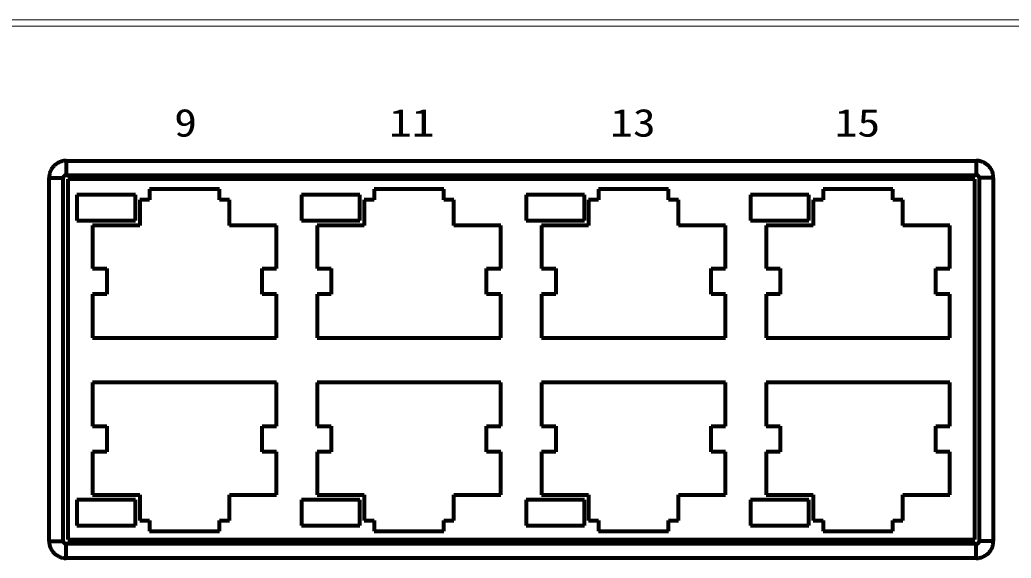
# Model space of a CAD drawing. Units: millimetres on the paper. Extents: x -1400 to 1400, y -280 to 280.
# Drawn here: x -342.48 to -336.85, y -153.22 to -150.16 of the extents above; entities that cross this region are included whole.
import ezdxf
from ezdxf.enums import TextEntityAlignment as Align

# ---------------------------------------------------------------- set-up
doc = ezdxf.new("R2010")
doc.units = ezdxf.units.MM
doc.linetypes.add('DASHED1', pattern=[1.8, 1.2, -0.6])
for name, color, linetype, lineweight in [('0-0_0', 7, 'Continuous', 20), ('0-5_gaikei', 1, 'Continuous', 80), ('0-7_waku', 1, 'Continuous', 80)]:
    doc.layers.add(name, color=color, linetype=linetype, lineweight=lineweight)
doc.styles.add('ＭＳ ゴシック', font='')
doc.styles.get('ＭＳ ゴシック').set_extended_font_data('MS Gothic')

# ---------------------------------------------------------------- blocks, each defined once
blk = doc.blocks.new('1U-')
at = {"layer": '0-5_gaikei', "color": 7, "lineweight": 20}
for p, q in [((23.9, 0), (-23.9, 0)), ((-23.9, -4.4), (23.9, -4.4))]:
    blk.add_line(p, q, dxfattribs=at)
blk = doc.blocks.new('PP-1U-2')
at = {"layer": '0-7_waku'}
blk.add_blockref('1U-', (0, 0), dxfattribs=at)
blk = doc.blocks.new('PN26161K-')
at = {"layer": '0-5_gaikei', "color": 7, "lineweight": 20}
blk.add_line((22.077, 0), (-22.077, 0), dxfattribs=at)
at = {"layer": '0-5_gaikei'}
for p, q in [((5.664, -0.956), (12.122, -0.956)), ((5.664, -0.956), (5.664, -1.057)), ((12.127, -0.956), (12.122, -0.956)), ((12.122, -0.956), (12.122, -1.057)), ((5.542, -1.072), (5.542, -1.077)), ((5.542, -1.077), (5.643, -1.077)), ((5.542, -3.657), (5.542, -1.077)), ((5.643, -3.657), (5.643, -1.077)), ((5.664, -1.057), (12.122, -1.057)), ((12.112, -1.087), (5.674, -1.087)), ((5.674, -1.087), (5.674, -3.646)), ((12.112, -3.646), (12.112, -1.087)), ((12.243, -1.077), (12.142, -1.077)), ((12.142, -1.077), (12.142, -3.657)), ((12.243, -1.077), (12.243, -3.657)), ((6.751, -1.157), (6.255, -1.157)), ((6.255, -1.157), (6.255, -1.233)), ((6.751, -1.233), (6.751, -1.157)), ((8.344, -1.157), (7.848, -1.157)), ((7.848, -1.157), (7.848, -1.233)), ((8.344, -1.233), (8.344, -1.157)), ((9.937, -1.157), (9.442, -1.157)), ((9.442, -1.157), (9.442, -1.233)), ((9.937, -1.233), (9.937, -1.157)), ((11.53, -1.157), (11.035, -1.157)), ((11.035, -1.157), (11.035, -1.233)), ((11.53, -1.233), (11.53, -1.157)), ((6.155, -1.198), (5.74, -1.198)), ((5.74, -1.198), (5.74, -1.38)), ((6.155, -1.38), (6.155, -1.198)), ((6.255, -1.233), (6.185, -1.233)), ((6.185, -1.233), (6.185, -1.415)), ((6.822, -1.233), (6.751, -1.233)), ((6.822, -1.415), (6.822, -1.233)), ((7.748, -1.198), (7.334, -1.198)), ((7.334, -1.198), (7.334, -1.38)), ((7.748, -1.38), (7.748, -1.198)), ((7.848, -1.233), (7.778, -1.233)), ((7.778, -1.233), (7.778, -1.415)), ((8.415, -1.233), (8.344, -1.233)), ((8.415, -1.415), (8.415, -1.233)), ((9.341, -1.198), (8.927, -1.198)), ((8.927, -1.198), (8.927, -1.38)), ((9.341, -1.38), (9.341, -1.198)), ((9.442, -1.233), (9.371, -1.233)), ((9.371, -1.233), (9.371, -1.415)), ((10.008, -1.233), (9.937, -1.233)), ((10.008, -1.415), (10.008, -1.233)), ((10.934, -1.198), (10.52, -1.198)), ((10.52, -1.198), (10.52, -1.38)), ((10.934, -1.38), (10.934, -1.198)), ((11.035, -1.233), (10.964, -1.233)), ((10.964, -1.233), (10.964, -1.415)), ((11.601, -1.233), (11.53, -1.233)), ((11.601, -1.415), (11.601, -1.233)), ((5.74, -1.38), (6.155, -1.38)), ((7.334, -1.38), (7.748, -1.38)), ((8.927, -1.38), (9.341, -1.38)), ((10.52, -1.38), (10.934, -1.38)), ((6.185, -1.415), (5.851, -1.415)), ((5.851, -1.415), (5.851, -1.722)), ((7.156, -1.415), (6.822, -1.415)), ((7.156, -1.722), (7.156, -1.415)), ((7.778, -1.415), (7.444, -1.415)), ((7.444, -1.415), (7.444, -1.722)), ((8.749, -1.415), (8.415, -1.415)), ((8.749, -1.722), (8.749, -1.415)), ((9.371, -1.415), (9.037, -1.415)), ((9.037, -1.415), (9.037, -1.722)), ((10.342, -1.415), (10.008, -1.415)), ((10.342, -1.722), (10.342, -1.415)), ((10.964, -1.415), (10.63, -1.415)), ((10.63, -1.415), (10.63, -1.722)), ((11.935, -1.415), (11.601, -1.415)), ((11.935, -1.722), (11.935, -1.415)), ((5.851, -1.722), (5.952, -1.722)), ((5.952, -1.722), (5.952, -1.904)), ((7.054, -1.722), (7.156, -1.722)), ((7.054, -1.904), (7.054, -1.722)), ((7.444, -1.722), (7.545, -1.722)), ((7.545, -1.722), (7.545, -1.904)), ((8.647, -1.722), (8.749, -1.722)), ((8.647, -1.904), (8.647, -1.722)), ((9.037, -1.722), (9.138, -1.722)), ((9.138, -1.722), (9.138, -1.904)), ((10.241, -1.722), (10.342, -1.722)), ((10.241, -1.904), (10.241, -1.722)), ((10.63, -1.722), (10.731, -1.722)), ((10.731, -1.722), (10.731, -1.904)), ((11.834, -1.722), (11.935, -1.722)), ((11.834, -1.904), (11.834, -1.722)), ((5.952, -1.904), (5.851, -1.904)), ((5.851, -1.904), (5.851, -2.213)), ((7.156, -1.904), (7.054, -1.904)), ((7.156, -2.213), (7.156, -1.904)), ((7.545, -1.904), (7.444, -1.904)), ((7.444, -1.904), (7.444, -2.213)), ((8.749, -1.904), (8.647, -1.904)), ((8.749, -2.213), (8.749, -1.904)), ((9.138, -1.904), (9.037, -1.904)), ((9.037, -1.904), (9.037, -2.213)), ((10.342, -1.904), (10.241, -1.904)), ((10.342, -2.213), (10.342, -1.904)), ((10.731, -1.904), (10.63, -1.904)), ((10.63, -1.904), (10.63, -2.213)), ((11.935, -1.904), (11.834, -1.904)), ((11.935, -2.213), (11.935, -1.904)), ((5.851, -2.213), (7.156, -2.213)), ((7.444, -2.213), (8.749, -2.213)), ((9.037, -2.213), (10.342, -2.213)), ((10.63, -2.213), (11.935, -2.213)), ((7.156, -2.531), (5.851, -2.531)), ((5.851, -2.531), (5.851, -2.84)), ((7.156, -2.84), (7.156, -2.531)), ((8.749, -2.531), (7.444, -2.531)), ((7.444, -2.531), (7.444, -2.84)), ((8.749, -2.84), (8.749, -2.531)), ((10.342, -2.531), (9.037, -2.531)), ((9.037, -2.531), (9.037, -2.84)), ((10.342, -2.84), (10.342, -2.531)), ((11.935, -2.531), (10.63, -2.531)), ((10.63, -2.531), (10.63, -2.84)), ((11.935, -2.84), (11.935, -2.531)), ((5.851, -2.84), (5.952, -2.84)), ((5.952, -2.84), (5.952, -3.022)), ((7.054, -2.84), (7.156, -2.84)), ((7.054, -3.022), (7.054, -2.84)), ((7.444, -2.84), (7.545, -2.84)), ((7.545, -2.84), (7.545, -3.022)), ((8.647, -2.84), (8.749, -2.84)), ((8.647, -3.022), (8.647, -2.84)), ((9.037, -2.84), (9.138, -2.84)), ((9.138, -2.84), (9.138, -3.022)), ((10.241, -2.84), (10.342, -2.84)), ((10.241, -3.022), (10.241, -2.84)), ((10.63, -2.84), (10.731, -2.84)), ((10.731, -2.84), (10.731, -3.022)), ((11.834, -2.84), (11.935, -2.84)), ((11.834, -3.022), (11.834, -2.84)), ((5.952, -3.022), (5.851, -3.022)), ((5.851, -3.022), (5.851, -3.329)), ((7.156, -3.022), (7.054, -3.022)), ((7.156, -3.329), (7.156, -3.022)), ((7.545, -3.022), (7.444, -3.022)), ((7.444, -3.022), (7.444, -3.329)), ((8.749, -3.022), (8.647, -3.022)), ((8.749, -3.329), (8.749, -3.022)), ((9.138, -3.022), (9.037, -3.022)), ((9.037, -3.022), (9.037, -3.329)), ((10.342, -3.022), (10.241, -3.022)), ((10.342, -3.329), (10.342, -3.022)), ((10.731, -3.022), (10.63, -3.022)), ((10.63, -3.022), (10.63, -3.329)), ((11.935, -3.022), (11.834, -3.022)), ((11.935, -3.329), (11.935, -3.022)), ((6.155, -3.364), (5.74, -3.364)), ((5.74, -3.364), (5.74, -3.546)), ((5.851, -3.329), (6.185, -3.329)), ((6.155, -3.546), (6.155, -3.364)), ((6.185, -3.329), (6.185, -3.511)), ((6.822, -3.329), (7.156, -3.329)), ((6.822, -3.511), (6.822, -3.329)), ((7.748, -3.364), (7.334, -3.364)), ((7.334, -3.364), (7.334, -3.546)), ((7.444, -3.329), (7.778, -3.329)), ((7.748, -3.546), (7.748, -3.364)), ((7.778, -3.329), (7.778, -3.511)), ((8.415, -3.329), (8.749, -3.329)), ((8.415, -3.511), (8.415, -3.329)), ((9.341, -3.364), (8.927, -3.364)), ((8.927, -3.364), (8.927, -3.546)), ((9.037, -3.329), (9.371, -3.329)), ((9.341, -3.546), (9.341, -3.364)), ((9.371, -3.329), (9.371, -3.511)), ((10.008, -3.329), (10.342, -3.329)), ((10.008, -3.511), (10.008, -3.329)), ((10.934, -3.364), (10.52, -3.364)), ((10.52, -3.364), (10.52, -3.546)), ((10.63, -3.329), (10.964, -3.329)), ((10.934, -3.546), (10.934, -3.364)), ((10.964, -3.329), (10.964, -3.511)), ((11.601, -3.329), (11.935, -3.329)), ((11.601, -3.511), (11.601, -3.329)), ((6.185, -3.511), (6.255, -3.511)), ((6.255, -3.511), (6.255, -3.587)), ((6.751, -3.511), (6.822, -3.511)), ((6.751, -3.587), (6.751, -3.511)), ((7.778, -3.511), (7.848, -3.511)), ((7.848, -3.511), (7.848, -3.587)), ((8.344, -3.511), (8.415, -3.511)), ((8.344, -3.587), (8.344, -3.511)), ((9.371, -3.511), (9.442, -3.511)), ((9.442, -3.511), (9.442, -3.587)), ((9.937, -3.511), (10.008, -3.511)), ((9.937, -3.587), (9.937, -3.511)), ((10.964, -3.511), (11.035, -3.511)), ((11.035, -3.511), (11.035, -3.587)), ((11.53, -3.511), (11.601, -3.511)), ((11.53, -3.587), (11.53, -3.511)), ((5.74, -3.546), (6.155, -3.546)), ((6.255, -3.587), (6.751, -3.587)), ((7.334, -3.546), (7.748, -3.546)), ((7.848, -3.587), (8.344, -3.587)), ((8.927, -3.546), (9.341, -3.546)), ((9.442, -3.587), (9.937, -3.587)), ((10.52, -3.546), (10.934, -3.546)), ((11.035, -3.587), (11.53, -3.587)), ((5.542, -3.657), (5.643, -3.657)), ((5.674, -3.646), (12.112, -3.646)), ((12.243, -3.657), (12.142, -3.657)), ((12.243, -3.662), (12.243, -3.657)), ((12.122, -3.677), (5.664, -3.677)), ((5.664, -3.778), (5.664, -3.677)), ((12.122, -3.778), (12.122, -3.677)), ((5.659, -3.778), (5.664, -3.778)), ((12.122, -3.778), (5.664, -3.778))]:
    blk.add_line(p, q, dxfattribs=at)
for points in [[(5.664, -0.956), (5.659, -0.956), (5.654, -0.956), (5.649, -0.957), (5.644, -0.957), (5.639, -0.958), (5.634, -0.959), (5.63, -0.961), (5.625, -0.962), (5.621, -0.964), (5.616, -0.965), (5.612, -0.967), (5.608, -0.969), (5.604, -0.972), (5.6, -0.974), (5.596, -0.977), (5.592, -0.979), (5.588, -0.982), (5.585, -0.985), (5.581, -0.988), (5.578, -0.991), (5.575, -0.995), (5.571, -0.998), (5.568, -1.002), (5.566, -1.006), (5.563, -1.009), (5.56, -1.013), (5.558, -1.017), (5.556, -1.021), (5.554, -1.026), (5.552, -1.03), (5.55, -1.034), (5.548, -1.039), (5.547, -1.043), (5.546, -1.048), (5.545, -1.053), (5.544, -1.058), (5.543, -1.062), (5.543, -1.067), (5.542, -1.072)], [(12.243, -1.077), (12.243, -1.072), (12.243, -1.067), (12.242, -1.062), (12.242, -1.058), (12.241, -1.053), (12.24, -1.048), (12.239, -1.043), (12.237, -1.039), (12.236, -1.034), (12.234, -1.03), (12.232, -1.026), (12.23, -1.021), (12.228, -1.017), (12.225, -1.013), (12.223, -1.009), (12.22, -1.006), (12.217, -1.002), (12.214, -0.998), (12.211, -0.995), (12.208, -0.991), (12.204, -0.988), (12.201, -0.985), (12.197, -0.982), (12.194, -0.979), (12.19, -0.977), (12.186, -0.974), (12.182, -0.972), (12.178, -0.969), (12.174, -0.967), (12.169, -0.965), (12.165, -0.964), (12.16, -0.962), (12.156, -0.961), (12.151, -0.959), (12.146, -0.958), (12.142, -0.957), (12.137, -0.957), (12.132, -0.956), (12.127, -0.956)], [(5.648, -1.064), (5.648, -1.065), (5.647, -1.065), (5.647, -1.065), (5.647, -1.066), (5.647, -1.066), (5.646, -1.066), (5.646, -1.067), (5.646, -1.067), (5.646, -1.068), (5.646, -1.068), (5.645, -1.068), (5.645, -1.069), (5.645, -1.069), (5.645, -1.07), (5.645, -1.07), (5.644, -1.071), (5.644, -1.071), (5.644, -1.071), (5.644, -1.072), (5.644, -1.072), (5.644, -1.073), (5.644, -1.073), (5.644, -1.074), (5.644, -1.074), (5.644, -1.075), (5.643, -1.075), (5.643, -1.075), (5.643, -1.076), (5.643, -1.076), (5.643, -1.077), (5.643, -1.077)], [(5.664, -1.057), (5.663, -1.057), (5.663, -1.057), (5.662, -1.057), (5.662, -1.057), (5.661, -1.057), (5.661, -1.057), (5.66, -1.057), (5.66, -1.057), (5.66, -1.057), (5.659, -1.058), (5.659, -1.058), (5.658, -1.058), (5.658, -1.058), (5.657, -1.058), (5.657, -1.058), (5.656, -1.058), (5.656, -1.058), (5.656, -1.059), (5.655, -1.059), (5.655, -1.059), (5.654, -1.059), (5.654, -1.059), (5.654, -1.06), (5.653, -1.06), (5.653, -1.06), (5.652, -1.06), (5.652, -1.061), (5.652, -1.061), (5.651, -1.061), (5.651, -1.061), (5.651, -1.062), (5.65, -1.062), (5.65, -1.062), (5.65, -1.063), (5.649, -1.063), (5.649, -1.063), (5.649, -1.064), (5.648, -1.064), (5.648, -1.064)], [(12.135, -1.062), (12.135, -1.061), (12.134, -1.061), (12.134, -1.061), (12.133, -1.061), (12.133, -1.06), (12.133, -1.06), (12.132, -1.06), (12.132, -1.06), (12.132, -1.059), (12.131, -1.059), (12.131, -1.059), (12.13, -1.059), (12.13, -1.059), (12.13, -1.058), (12.129, -1.058), (12.129, -1.058), (12.128, -1.058), (12.128, -1.058), (12.127, -1.058), (12.127, -1.058), (12.126, -1.058), (12.126, -1.057), (12.126, -1.057), (12.125, -1.057), (12.125, -1.057), (12.124, -1.057), (12.124, -1.057), (12.123, -1.057), (12.123, -1.057), (12.122, -1.057), (12.122, -1.057)], [(12.142, -1.077), (12.142, -1.077), (12.142, -1.076), (12.142, -1.076), (12.142, -1.075), (12.142, -1.075), (12.142, -1.075), (12.142, -1.074), (12.142, -1.074), (12.142, -1.073), (12.142, -1.073), (12.142, -1.072), (12.141, -1.072), (12.141, -1.071), (12.141, -1.071), (12.141, -1.071), (12.141, -1.07), (12.141, -1.07), (12.141, -1.069), (12.14, -1.069), (12.14, -1.068), (12.14, -1.068), (12.14, -1.068), (12.14, -1.067), (12.139, -1.067), (12.139, -1.066), (12.139, -1.066), (12.139, -1.066), (12.138, -1.065), (12.138, -1.065), (12.138, -1.065), (12.138, -1.064), (12.137, -1.064), (12.137, -1.064), (12.137, -1.063), (12.136, -1.063), (12.136, -1.063), (12.136, -1.062), (12.135, -1.062), (12.135, -1.062)], [(5.542, -3.657), (5.542, -3.662), (5.543, -3.667), (5.543, -3.671), (5.544, -3.676), (5.545, -3.681), (5.546, -3.686), (5.547, -3.69), (5.548, -3.695), (5.55, -3.699), (5.552, -3.704), (5.554, -3.708), (5.556, -3.712), (5.558, -3.716), (5.56, -3.72), (5.563, -3.724), (5.566, -3.728), (5.568, -3.732), (5.571, -3.736), (5.575, -3.739), (5.578, -3.742), (5.581, -3.746), (5.585, -3.749), (5.588, -3.752), (5.592, -3.754), (5.596, -3.757), (5.6, -3.76), (5.604, -3.762), (5.608, -3.764), (5.612, -3.766), (5.616, -3.768), (5.621, -3.77), (5.625, -3.772), (5.63, -3.773), (5.634, -3.774), (5.639, -3.775), (5.644, -3.776), (5.649, -3.777), (5.654, -3.778), (5.659, -3.778)], [(5.643, -3.657), (5.643, -3.657), (5.643, -3.657), (5.643, -3.658), (5.643, -3.658), (5.643, -3.659), (5.644, -3.659), (5.644, -3.66), (5.644, -3.66), (5.644, -3.661), (5.644, -3.661), (5.644, -3.662), (5.644, -3.662), (5.644, -3.662), (5.644, -3.663), (5.644, -3.663), (5.645, -3.664), (5.645, -3.664), (5.645, -3.665), (5.645, -3.665), (5.645, -3.665), (5.646, -3.666), (5.646, -3.666), (5.646, -3.667), (5.646, -3.667), (5.646, -3.667), (5.647, -3.668), (5.647, -3.668), (5.647, -3.668), (5.647, -3.669), (5.648, -3.669), (5.648, -3.67), (5.648, -3.67), (5.649, -3.67), (5.649, -3.671), (5.649, -3.671), (5.65, -3.671), (5.65, -3.672), (5.65, -3.672), (5.651, -3.672)], [(12.138, -3.67), (12.138, -3.669), (12.138, -3.669), (12.138, -3.668), (12.139, -3.668), (12.139, -3.668), (12.139, -3.667), (12.139, -3.667), (12.14, -3.667), (12.14, -3.666), (12.14, -3.666), (12.14, -3.665), (12.14, -3.665), (12.141, -3.665), (12.141, -3.664), (12.141, -3.664), (12.141, -3.663), (12.141, -3.663), (12.141, -3.662), (12.141, -3.662), (12.142, -3.662), (12.142, -3.661), (12.142, -3.661), (12.142, -3.66), (12.142, -3.66), (12.142, -3.659), (12.142, -3.659), (12.142, -3.658), (12.142, -3.658), (12.142, -3.657), (12.142, -3.657), (12.142, -3.657)], [(5.651, -3.672), (5.651, -3.672), (5.651, -3.673), (5.652, -3.673), (5.652, -3.673), (5.652, -3.673), (5.653, -3.674), (5.653, -3.674), (5.654, -3.674), (5.654, -3.674), (5.654, -3.675), (5.655, -3.675), (5.655, -3.675), (5.656, -3.675), (5.656, -3.675), (5.656, -3.676), (5.657, -3.676), (5.657, -3.676), (5.658, -3.676), (5.658, -3.676), (5.659, -3.676), (5.659, -3.676), (5.66, -3.676), (5.66, -3.676), (5.66, -3.677), (5.661, -3.677), (5.661, -3.677), (5.662, -3.677), (5.662, -3.677), (5.663, -3.677), (5.663, -3.677), (5.664, -3.677)], [(12.122, -3.778), (12.127, -3.778), (12.132, -3.778), (12.137, -3.777), (12.142, -3.776), (12.146, -3.775), (12.151, -3.774), (12.156, -3.773), (12.16, -3.772), (12.165, -3.77), (12.169, -3.768), (12.174, -3.766), (12.178, -3.764), (12.182, -3.762), (12.186, -3.76), (12.19, -3.757), (12.194, -3.754), (12.197, -3.752), (12.201, -3.749), (12.204, -3.746), (12.208, -3.742), (12.211, -3.739), (12.214, -3.736), (12.217, -3.732), (12.22, -3.728), (12.223, -3.724), (12.225, -3.72), (12.228, -3.716), (12.23, -3.712), (12.232, -3.708), (12.234, -3.704), (12.236, -3.699), (12.237, -3.695), (12.239, -3.69), (12.24, -3.686), (12.241, -3.681), (12.242, -3.676), (12.242, -3.671), (12.243, -3.667), (12.243, -3.662)], [(12.122, -3.677), (12.122, -3.677), (12.123, -3.677), (12.123, -3.677), (12.124, -3.677), (12.124, -3.677), (12.125, -3.677), (12.125, -3.677), (12.126, -3.676), (12.126, -3.676), (12.126, -3.676), (12.127, -3.676), (12.127, -3.676), (12.128, -3.676), (12.128, -3.676), (12.129, -3.676), (12.129, -3.676), (12.13, -3.675), (12.13, -3.675), (12.13, -3.675), (12.131, -3.675), (12.131, -3.675), (12.132, -3.674), (12.132, -3.674), (12.132, -3.674), (12.133, -3.674), (12.133, -3.673), (12.133, -3.673), (12.134, -3.673), (12.134, -3.673), (12.135, -3.672), (12.135, -3.672), (12.135, -3.672), (12.136, -3.672), (12.136, -3.671), (12.136, -3.671), (12.137, -3.671), (12.137, -3.67), (12.137, -3.67), (12.138, -3.67)]]:
    blk.add_lwpolyline(points, dxfattribs=at)
at = {"layer": '0-5_gaikei', "style": 'ＭＳ ゴシック', "width": 1.2}
for s, p in [('9', (6.43, -0.844)), ('11', (7.954, -0.844)), ('13', (9.524, -0.844)), ('15', (11.117, -0.844))]:
    blk.add_text(s, height=0.1979, dxfattribs=at).set_placement(p, align=Align.BOTTOM_LEFT)

msp = doc.modelspace()

# ---------------------------------------------------------------- linework, layer by layer
at = {"layer": '0-0_0', "linetype": 'DASHED1'}
msp.add_line((-364.825, -150.2), (-328.665, -150.2), dxfattribs=at)

# ---------------------------------------------------------------- block references
at = {"layer": '0-5_gaikei', "xscale": 0.8, "yscale": 0.8}
for name, p in [('PP-1U-2', (-346.745, -146.644)), ('1U-', (-346.745, -150.2)), ('PN26161K-', (-346.745, -150.2))]:
    msp.add_blockref(name, p, dxfattribs=at)

doc.saveas('drawing.dxf')
